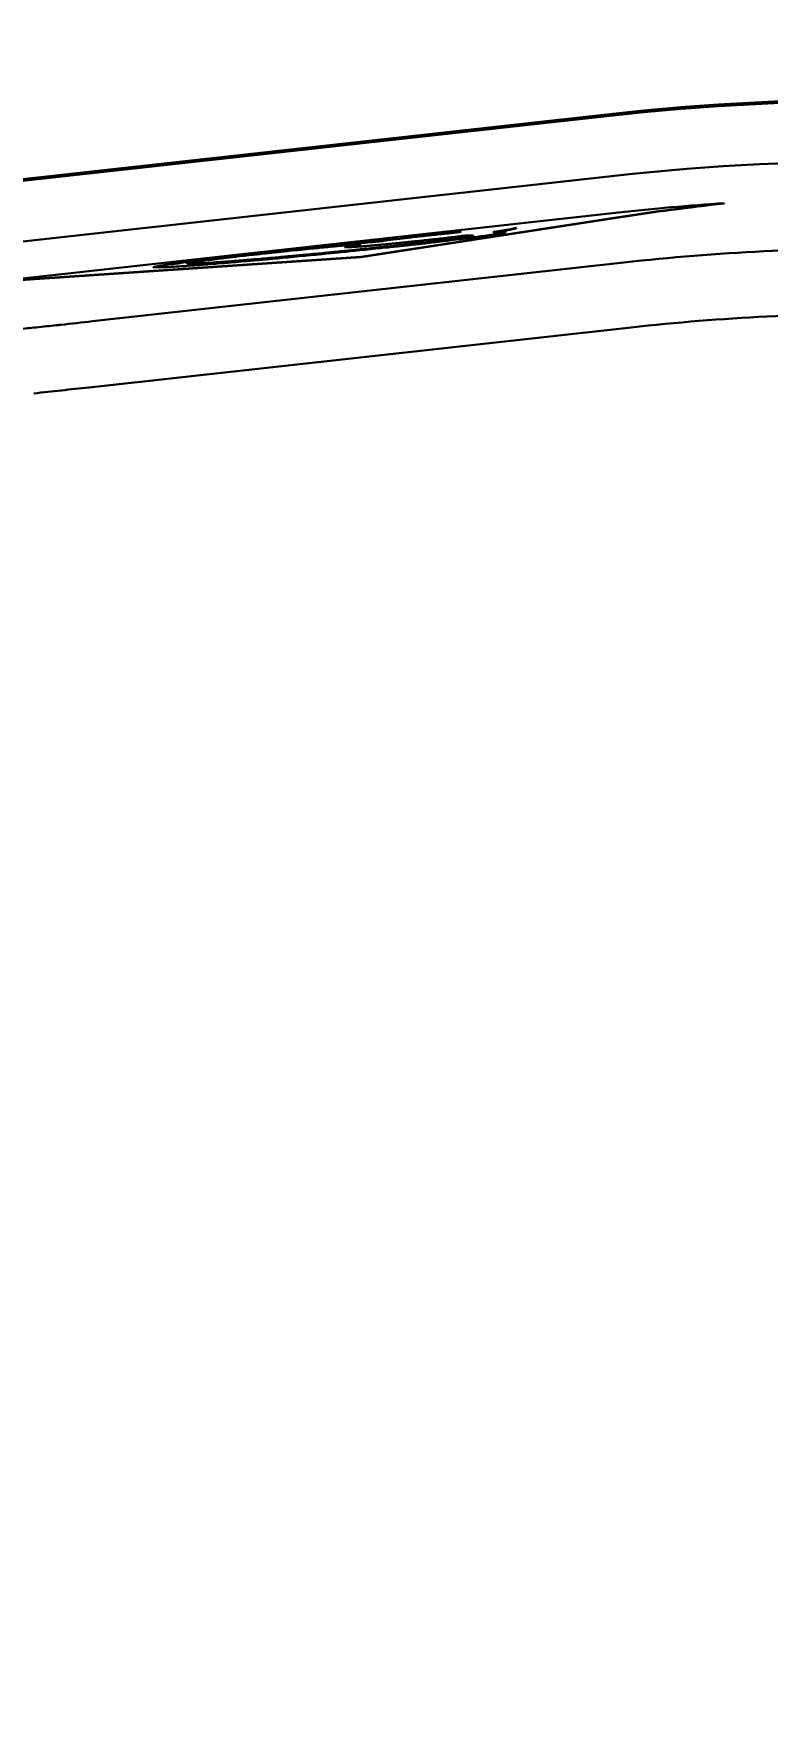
# Model space of a CAD drawing. Header units: millimetres. Extents: x 14 to 2348, y 26 to 1654.
# Drawn here: x 528.8 to 574.4, y 1367 to 1472.3 of the extents above; entities that cross this region are included whole.
import ezdxf

# ---------------------------------------------------------------- set-up
doc = ezdxf.new("R2010")
doc.units = ezdxf.units.MM
doc.header["$LTSCALE"] = 4
for name, color, linetype, lineweight in [('可見邊線(ISO)', 7, 'Continuous', 30), ('標註(ISO)', 7, 'Continuous', 9), ('符號(ISO)', 7, 'Continuous', 9)]:
    doc.layers.add(name, color=color, linetype=linetype, lineweight=lineweight)
doc.styles.add('temp', font='')
doc.styles.get('temp').set_extended_font_data('PMingLiU')
doc.dimstyles.new('工研院N500', dxfattribs={"dimscale": 4, "dimtxt": 3, "dimasz": 2.5, "dimexe": 1, "dimexo": 1, "dimgap": 0.762, "dimtad": 1, "dimdec": 3, "dimrnd": 1e-08, "dimdsep": 46, "dimtxsty": 'temp', "dimcen": 0.09, "dimdle": 10, "dimclrd": 1, "dimclre": 1, "dimclrt": 7, "dimazin": 2, "dimtfac": 0.666667, "dimtdec": 3, "dimtmove": 0, "dimatfit": 3, "dimfxl": 1, "dimtolj": 1, "dimlwd": 15, "dimlwe": 15, "dimarcsym": 0})
doc.dimstyles.new('工研院N500$7', dxfattribs={"dimscale": 4, "dimtxt": 3, "dimasz": 2.5, "dimexe": 1, "dimexo": 1, "dimgap": 0.762, "dimtad": 1, "dimdec": 3, "dimrnd": 1e-08, "dimdsep": 46, "dimtxsty": 'temp', "dimcen": 0.09, "dimdle": 10, "dimclrd": 7, "dimclre": 1, "dimclrt": 7, "dimazin": 2, "dimtfac": 0.666667, "dimtdec": 3, "dimtmove": 0, "dimatfit": 3, "dimfxl": 1, "dimtolj": 1, "dimlwd": 9, "dimlwe": 15, "dimarcsym": 0})

# ---------------------------------------------------------------- blocks, each defined once
blk = doc.blocks.new('*D36')
at = {"layer": 'Defpoints', "color": 0, "linetype": 'Continuous', "transparency": 16777216}
for p in [(1077.99, 1572.21), (404.79, 1405.82), (1077.99, 1382.01)]:
    blk.add_point(p, dxfattribs=at)
at = {"layer": '標註(ISO)', "color": 1, "linetype": 'Continuous', "lineweight": 15, "transparency": 16777216}
for p, q in [((404.79, 1409.82), (404.79, 1576.21)), ((1077.99, 1386.01), (1077.99, 1576.21)), ((414.79, 1572.21), (1067.99, 1572.21))]:
    blk.add_line(p, q, dxfattribs=at)
at = {"layer": '標註(ISO)', "color": 1, "linetype": 'Continuous', "transparency": 16777216}
for points in [[(414.79, 1573.87), (414.79, 1570.54), (404.79, 1572.21)], [(1067.99, 1573.87), (1067.99, 1570.54), (1077.99, 1572.21)]]:
    blk.add_solid(points, dxfattribs=at)
at = {"layer": '標註(ISO)', "color": 7, "linetype": 'Continuous', "lineweight": 18, "transparency": 16777216, "insert": (724, 1591.04), "char_height": 12, "attachment_point": 1, "style": 'temp'}
blk.add_mtext('\\A1;\\f新細明體|b0|i0;\\H12.0000;(680)', dxfattribs=at)

msp = doc.modelspace()

# ---------------------------------------------------------------- linework, layer by layer
at = {"layer": '可見邊線(ISO)'}
for p, q in [((564.44442, 1467.32905), (451.52076, 1454.82986)), ((451.52076, 1454.72448), (564.45594, 1467.22494)), ((456.87692, 1451.54768), (564.91988, 1463.50664)), ((571.75546, 1461.80452), (571.75546, 1461.78447)), ((526.28946, 1456.92072), (565.17248, 1461.22456)), ((565.20376, 1460.94196), (549.14946, 1458.46398)), ((565.20595, 1460.92217), (549.14946, 1458.44385)), ((555.37887, 1460.01436), (555.37887, 1459.99424)), ((556.13453, 1459.78907), (556.13453, 1459.76894)), ((557.40426, 1460.01664), (557.40426, 1459.99651)), ((549.14946, 1458.46398), (526.28946, 1456.92072)), ((549.14946, 1458.46398), (549.14946, 1458.44385)), ((549.15105, 1459.27685), (549.15105, 1459.25672)), ((549.14946, 1458.44385), (526.28946, 1456.90059)), ((565.51659, 1458.11572), (532.46483, 1454.45732)), ((538.35331, 1458.05358), (538.35331, 1458.03345)), ((565.96345, 1454.07851), (532.24865, 1450.34672)), ((528.83706, 1449.97525), (528.81687, 1449.97309))]:
    msp.add_line(p, q, dxfattribs=at)
for centre, radius, start, end in [((581.37529, 1314.36751), 153.8957, 82.4987546, 96.3161923), ((581.37529, 1314.36751), 153.79096, 82.4987546, 96.3161923), ((581.42764, 1314.36765), 150.0498, 82.4987385, 96.3161921), ((581.42767, 1314.36764), 147.75381, 93.7533614, 96.3162027)]:
    msp.add_arc(centre, radius, start, end, dxfattribs=at)
for centre, major_axis, ratio, start_param, end_param in [((587.87021, 1314.36764), (148.45315, 0.0161), 0.999057853, 1.679453427, 1.723971778), ((587.86931, 1314.36764), (-148.4331, -0.01612), 0.999057885, 4.821054562, 4.865564063)]:
    msp.add_ellipse(centre, major_axis=major_axis, ratio=ratio, start_param=start_param, end_param=end_param, dxfattribs=at)
for points, knots in [([(550.54646, 1459.47182), (550.54582, 1459.47175), (550.54518, 1459.47168), (550.52805, 1459.46987), (550.51028, 1459.46812), (550.37694, 1459.45561), (550.3184, 1459.45001), (550.04547, 1459.42336), (549.87454, 1459.40749), (549.60096, 1459.38152), (549.44193, 1459.36598), (548.31764, 1459.25732), (548.07029, 1459.23354), (547.54265, 1459.18177), (547.38111, 1459.16561), (546.38265, 1459.06537), (545.97472, 1459.02551), (544.91589, 1458.91537), (544.71828, 1458.89478), (544.15676, 1458.83655), (543.97061, 1458.81747), (543.26156, 1458.74158), (543.09731, 1458.72448), (542.68033, 1458.67806), (542.63524, 1458.67307), (542.51861, 1458.66018), (542.46583, 1458.65435), (542.36585, 1458.64329), (542.31568, 1458.63773), (542.01052, 1458.6038), (541.92517, 1458.59395), (541.42932, 1458.53736), (541.30534, 1458.52348), (541.01608, 1458.49129), (540.95579, 1458.48471), (540.20794, 1458.39443), (539.74503, 1458.33711), (539.15349, 1458.26552), (539.05136, 1458.25298), (538.87908, 1458.23231), (538.80547, 1458.22349), (538.63382, 1458.2019), (538.59739, 1458.19612), (538.47899, 1458.17906), (538.43206, 1458.17262), (538.22682, 1458.14501), (538.0966, 1458.12746), (537.89368, 1458.09925), (537.80892, 1458.0876), (537.60112, 1458.05966), (537.43611, 1458.03753), (537.14431, 1457.99501), (537.08019, 1457.98321), (536.86947, 1457.94221), (536.67243, 1457.90888), (536.37705, 1457.85802), (536.29902, 1457.84378), (536.20863, 1457.81831), (536.30157, 1457.8211), (536.68119, 1457.81808), (536.73617, 1457.81067), (537.43181, 1457.84776), (537.64249, 1457.85599), (538.0305, 1457.88013), (538.20537, 1457.89376), (538.75434, 1457.93458), (538.8685, 1457.94079), (539.39862, 1457.97822), (539.56284, 1457.99262), (540.07196, 1458.0355), (540.16977, 1458.04327), (541.10302, 1458.11958), (541.40438, 1458.14562), (542.29309, 1458.22356), (543.27422, 1458.30827), (544.46869, 1458.41821), (545.46977, 1458.51674), (547.50244, 1458.71539), (547.76044, 1458.73918), (548.84919, 1458.84871), (550.00124, 1458.97056), (550.85933, 1459.0602), (551.30476, 1459.10673), (551.58517, 1459.13629), (551.60544, 1459.13845), (551.67674, 1459.14597), (551.70303, 1459.14874), (551.81128, 1459.16011), (551.81408, 1459.16039), (551.86047, 1459.16558), (551.88377, 1459.16817), (551.95978, 1459.17659), (552.013, 1459.18243), (552.13085, 1459.1955), (552.19565, 1459.20266), (552.34582, 1459.21928), (552.46343, 1459.23228), (552.74021, 1459.26302), (552.77524, 1459.26717), (553.05077, 1459.29935), (553.2063, 1459.31744), (553.51007, 1459.35275), (553.69931, 1459.37471), (553.91694, 1459.40034), (553.97203, 1459.40718), (554.4034, 1459.45922), (554.46849, 1459.46705), (554.65146, 1459.48911), (554.6786, 1459.49239), (554.98462, 1459.52928), (555.226, 1459.55826), (555.41684, 1459.58143), (555.45153, 1459.58569), (555.58043, 1459.60111), (555.63939, 1459.60809), (555.76257, 1459.62277), (555.81589, 1459.62917), (555.90883, 1459.64078), (555.91855, 1459.64254), (555.99504, 1459.65345), (556.03457, 1459.65875), (556.12868, 1459.67182), (556.15495, 1459.67556), (556.24402, 1459.68803), (556.27943, 1459.69292), (556.38209, 1459.7072), (556.40635, 1459.71062), (556.55124, 1459.73082), (556.62352, 1459.74089), (556.75145, 1459.75874), (556.80788, 1459.76656), (556.88119, 1459.77682), (556.90135, 1459.77965), (557.03475, 1459.79835), (557.08827, 1459.80589), (557.26936, 1459.83088), (557.27519, 1459.83158), (557.37698, 1459.84961), (557.44209, 1459.86115), (557.55453, 1459.88095), (557.59901, 1459.88889), (557.67575, 1459.90238), (557.70634, 1459.90773), (557.79284, 1459.923), (557.80617, 1459.92555), (557.86087, 1459.93514), (557.88619, 1459.93938), (557.98249, 1459.95576), (558.02782, 1459.96369), (558.06496, 1459.9725), (558.0648, 1459.97394), (558.07759, 1459.97966), (558.08654, 1459.98228), (558.1041, 1459.98734), (558.11213, 1459.98965), (558.12628, 1459.99446), (558.13221, 1459.99665), (558.1552, 1460.004), (558.16458, 1460.00565), (558.17169, 1460.01115), (558.16984, 1460.01395), (558.16572, 1460.01826), (558.16449, 1460.01911), (558.16396, 1460.02278), (558.16766, 1460.02483), (558.17397, 1460.0329), (558.15693, 1460.03113), (558.12224, 1460.03254), (558.1143, 1460.03316), (558.06645, 1460.03609), (558.02705, 1460.03782), (557.97582, 1460.03999), (557.96303, 1460.04007), (557.93521, 1460.04133), (557.93139, 1460.04232), (557.91032, 1460.04384), (557.8921, 1460.04153), (557.64922, 1460.02762), (557.56188, 1460.02225), (557.50313, 1460.01972), (557.46624, 1460.01871), (557.45036, 1460.01811), (557.44395, 1460.01827), (557.42367, 1460.01738), (557.415, 1460.01682), (557.40694, 1460.01649), (557.40507, 1460.01645), (557.40401, 1460.01663), (557.40426, 1460.01678), (557.40693, 1460.01733), (557.40943, 1460.01774), (557.42098, 1460.01942), (557.4336, 1460.02106), (557.49113, 1460.02845), (557.5122, 1460.03096), (557.5875, 1460.04178), (557.60602, 1460.04456), (557.69106, 1460.05621), (557.73995, 1460.06259), (557.86306, 1460.07987), (557.87117, 1460.08288), (557.97747, 1460.10246), (558.08033, 1460.1182), (558.18504, 1460.13607), (558.19773, 1460.1382), (558.30857, 1460.15668), (558.41811, 1460.17498), (558.57083, 1460.20088), (558.57106, 1460.20305), (558.61732, 1460.21761), (558.62403, 1460.2193), (558.65108, 1460.22741), (558.65755, 1460.23081), (558.71083, 1460.24213), (558.74821, 1460.24784), (558.82703, 1460.26249), (558.80685, 1460.26278), (558.79271, 1460.26835), (558.79973, 1460.27073), (558.80733, 1460.27486), (558.8088, 1460.27582), (558.80881, 1460.2766)], [-7.225246283, -7.225246283, -7.225246283, -7.225246283, -7.225091494, -7.225091494, -7.221157933, -7.221157933, -7.201758278, -7.201758278, -7.17779254, -7.17779254, -7.15186237, -7.15186237, -7.130662354, -7.130662354, -7.113686795, -7.113686795, -7.036133203, -7.036133203, -7.020609475, -7.020609475, -6.991514655, -6.991514655, -6.967487371, -6.967487371, -6.961609983, -6.961609983, -6.959036003, -6.959036003, -6.956432495, -6.956432495, -6.943479044, -6.943479044, -6.924984243, -6.924984243, -6.905853573, -6.905853573, -6.872783566, -6.872783566, -6.865833371, -6.865833371, -6.861672118, -6.861672118, -6.854951278, -6.854951278, -6.850002759, -6.850002759, -6.84177357, -6.84177357, -6.836324624, -6.836324624, -6.829354597, -6.829354597, -6.821589414, -6.821589414, -6.805984355, -6.805984355, -6.797511672, -6.797511672, -6.782846905, -6.782846905, -6.764566455, -6.764566455, -6.752557379, -6.752557379, -6.742201023, -6.742201023, -6.72365425, -6.72365425, -6.701606389, -6.701606389, -6.6819925, -6.6819925, -6.63242636, -6.63242636, -6.597526849, -6.597526849, -6.531169999, -6.531169999, -6.444626123, -6.444626123, -6.333633654, -6.333633654, -6.300245936, -6.300245936, -6.291686276, -6.291686276, -6.287267261, -6.287267261, -6.271911206, -6.271911206, -6.256991007, -6.256991007, -6.224067297, -6.224067297, -6.185363842, -6.185363842, -6.135937, -6.135937, -6.040869956, -6.040869956, -5.960950327, -5.960950327, -5.710965283, -5.710965283, -5.452967365, -5.452967365, -5.369347688, -5.369347688, -5.351997334, -5.351997334, -5.222905824, -5.222905824, -5.175018716, -5.175018716, -5.138994156, -5.138994156, -5.097735527, -5.097735527, -5.039709159, -5.039709159, -4.986820605, -4.986820605, -4.949979288, -4.949979288, -4.915818097, -4.915818097, -4.875859527, -4.875859527, -4.837600508, -4.837600508, -4.809124036, -4.809124036, -4.800360698, -4.800360698, -4.73636534, -4.73636534, -4.692770183, -4.692770183, -4.618848776, -4.618848776, -4.569276264, -4.569276264, -4.537734529, -4.537734529, -4.478524864, -4.478524864, -4.419222306, -4.419222306, -4.315302568, -4.315302568, -4.240895478, -4.240895478, -4.172670641, -4.172670641, -4.133187321, -4.133187321, -4.102502375, -4.102502375, -4.039975517, -4.039975517, -3.986465632, -3.986465632, -3.947626777, -3.947626777, -3.887922278, -3.887922278, -3.728920164, -3.728920164, -3.676035315, -3.676035315, -3.533345907, -3.533345907, -3.495481731, -3.495481731, -3.449002881, -3.449002881, -3.342005195, -3.342005195, -3.318677356, -3.318677356, -3.30276531, -3.30276531, -3.264279385, -3.264279385, -3.240455346, -3.240455346, -3.229891854, -3.229891854, -3.222039637, -3.222039637, -3.213596431, -3.213596431, -3.19598258, -3.19598258, -3.147366656, -3.147366656, -3.124822394, -3.124822394, -3.100107273, -3.100107273, -3.052946086, -3.052946086, -2.981910893, -2.981910893, -2.958584014, -2.958584014, -2.89935848, -2.89935848, -2.781314607, -2.781314607, -2.733260954, -2.733260954, -2.623596883, -2.623596883, -2.511488683, -2.511488683, -2.314726906, -2.314726906, -2.162215827, -2.162215827, -2.110669215, -2.110669215, -2.110669215, -2.110669215]), ([(555.75346, 1459.80057), (555.75378, 1459.80059), (555.75429, 1459.80055), (555.75529, 1459.8005), (555.75682, 1459.80056), (555.76003, 1459.80061), (555.76236, 1459.80056), (555.7718, 1459.80021), (555.77881, 1459.79972), (555.78503, 1459.79952), (555.78801, 1459.79957), (555.79221, 1459.7995), (555.79444, 1459.79943), (555.8008, 1459.79921), (555.80596, 1459.79897), (555.81134, 1459.79877), (555.81284, 1459.79866), (555.81859, 1459.79888), (555.8215, 1459.79896), (555.84759, 1459.79853), (555.87673, 1459.79759), (555.9381, 1459.79555), (555.99029, 1459.79349), (556.02816, 1459.79214), (556.05083, 1459.79191), (556.08637, 1459.79024), (556.09114, 1459.78995), (556.12371, 1459.78988), (556.13168, 1459.78994), (556.13676, 1459.78876), (556.12964, 1459.78725), (556.07853, 1459.776), (556.06261, 1459.76984), (556.02636, 1459.75995), (556.01846, 1459.75801), (555.98802, 1459.74988), (555.9678, 1459.74443), (555.91761, 1459.7318), (555.92103, 1459.73132), (555.88915, 1459.72077), (555.70481, 1459.69337), (555.51987, 1459.66386), (555.52168, 1459.66402), (555.41797, 1459.64827), (555.37518, 1459.641), (555.30942, 1459.63007), (555.29048, 1459.62704), (555.2521, 1459.62151), (555.23781, 1459.61972), (555.21921, 1459.61738), (555.21691, 1459.61709), (555.14339, 1459.60774), (555.0751, 1459.59911), (554.94796, 1459.58301), (554.92339, 1459.57989), (554.76004, 1459.55917), (554.69769, 1459.55127), (554.5792, 1459.53625), (554.5767, 1459.53593), (554.46067, 1459.52123), (554.37713, 1459.51064), (554.07045, 1459.47174), (554.07153, 1459.47091), (553.92202, 1459.45376), (553.91747, 1459.45324), (553.88054, 1459.449), (553.84962, 1459.44545), (553.7908, 1459.4387), (553.76291, 1459.4355), (553.71805, 1459.43035), (553.70164, 1459.42847), (553.66069, 1459.42377), (553.64946, 1459.42248), (553.61793, 1459.41887), (553.60516, 1459.4174), (553.32042, 1459.38473), (553.05257, 1459.35403), (552.75427, 1459.31971), (552.72332, 1459.31616), (552.60162, 1459.30222), (552.5606, 1459.29761), (552.49503, 1459.29007), (552.47804, 1459.28807), (552.40825, 1459.27997), (552.3849, 1459.27742), (552.34686, 1459.27306), (552.34206, 1459.27247), (552.32081, 1459.26999), (552.30991, 1459.2689), (552.28481, 1459.26623), (552.28142, 1459.26587), (552.23698, 1459.26111), (552.06601, 1459.2429), (551.95843, 1459.23146), (551.93453, 1459.22892), (551.87169, 1459.22222), (551.8328, 1459.21808), (551.41229, 1459.17332), (551.23509, 1459.15441), (551.08211, 1459.13811), (551.05545, 1459.13526), (550.93733, 1459.12268), (550.89224, 1459.11788), (550.79331, 1459.10735), (550.74913, 1459.10265), (550.61181, 1459.08801), (550.5813, 1459.08474), (550.46508, 1459.07238), (550.41903, 1459.0675), (550.20967, 1459.04524), (550.10279, 1459.03376), (549.85303, 1459.00703), (549.6935, 1458.9914), (549.47975, 1458.96982), (549.42504, 1458.96428), (549.30032, 1458.95168), (549.25249, 1458.94686), (549.14772, 1458.93628), (549.131, 1458.93459), (548.75266, 1458.89638), (548.45133, 1458.86596), (548.00137, 1458.82051), (547.99464, 1458.81985), (547.87328, 1458.80759), (547.83167, 1458.80338), (547.74665, 1458.79478), (547.72918, 1458.79301), (547.62664, 1458.78269), (547.59835, 1458.77985), (547.52898, 1458.77281), (547.51198, 1458.77108), (547.48884, 1458.76878), (547.48634, 1458.76859), (547.41714, 1458.76199), (547.38919, 1458.75931), (547.35382, 1458.75593), (547.35061, 1458.75563), (547.34013, 1458.75463), (547.33599, 1458.75423), (547.27522, 1458.74843), (547.22612, 1458.74375), (547.16846, 1458.73824), (547.1632, 1458.73774), (547.14276, 1458.73579), (547.13954, 1458.73548), (547.1136, 1458.73301), (547.10361, 1458.73205), (547.06231, 1458.72811), (547.031, 1458.72513), (546.98695, 1458.72092), (546.96783, 1458.7191), (546.92684, 1458.71518), (546.90333, 1458.71294), (546.5169, 1458.67605), (546.15497, 1458.64157), (545.65003, 1458.59335), (545.62304, 1458.59074), (545.44767, 1458.57401), (545.36752, 1458.56639), (545.25536, 1458.55568), (545.24259, 1458.55444), (545.18868, 1458.5493), (545.165, 1458.54706), (545.11295, 1458.54207), (545.10131, 1458.54093), (545.02978, 1458.53426), (544.93305, 1458.5259), (544.73977, 1458.50877), (544.71077, 1458.50609), (544.58924, 1458.49522), (544.53305, 1458.49023), (544.36787, 1458.47559), (544.21183, 1458.46182), (543.43297, 1458.39259), (543.19443, 1458.37001), (542.59531, 1458.31987), (542.4731, 1458.30988), (541.98913, 1458.27017), (541.64085, 1458.24053), (540.99525, 1458.18776), (540.81828, 1458.175), (540.27328, 1458.13594), (540.03681, 1458.11873), (539.56611, 1458.0846), (539.49522, 1458.08206), (539.12768, 1458.06292), (538.99267, 1458.05438), (538.49244, 1458.02314), (538.58798, 1458.03699), (538.4359, 1458.0453), (538.40598, 1458.04605), (538.30492, 1458.05294), (538.38221, 1458.06425), (538.49388, 1458.0888), (538.50682, 1458.09254), (538.60938, 1458.11466), (538.80564, 1458.14334), (539.04668, 1458.18192), (539.12301, 1458.19399), (539.38283, 1458.22949), (539.51072, 1458.246), (539.79739, 1458.28325), (539.83227, 1458.28788), (539.94526, 1458.30275), (539.96567, 1458.30543), (540.05077, 1458.31657), (540.10564, 1458.3238), (540.22288, 1458.33921), (540.28867, 1458.34766), (540.36109, 1458.35735), (540.3706, 1458.35862), (540.39471, 1458.36169), (540.4045, 1458.36273), (540.47114, 1458.37044), (540.49676, 1458.37345), (540.52711, 1458.37699), (540.53158, 1458.3775), (540.56052, 1458.38087), (540.57399, 1458.38244), (540.60286, 1458.3858), (540.61037, 1458.38667), (540.67284, 1458.39393), (540.71309, 1458.39862), (540.82252, 1458.41135), (540.85389, 1458.415), (541.04886, 1458.43768), (541.12083, 1458.44606), (541.5253, 1458.49309), (542.01471, 1458.55077), (542.33127, 1458.58593), (542.36127, 1458.58924), (542.43139, 1458.597), (542.46945, 1458.60123), (542.53198, 1458.60815), (542.54616, 1458.60969), (542.72328, 1458.62893), (542.78535, 1458.63566), (542.88262, 1458.64621), (542.90395, 1458.64853), (543.10288, 1458.67011), (543.24602, 1458.68562), (543.48503, 1458.7116), (543.58064, 1458.72195), (543.78447, 1458.74395), (543.89383, 1458.7561), (544.08907, 1458.77719), (544.11616, 1458.77972), (544.27658, 1458.79621), (544.29552, 1458.79818), (544.41364, 1458.81028), (544.45608, 1458.81463), (544.55282, 1458.82456), (544.60703, 1458.83012), (545.14081, 1458.88485), (545.62803, 1458.93523), (546.18547, 1458.99016), (546.26961, 1458.99844), (546.39468, 1459.01076), (546.43678, 1459.01491), (546.78257, 1459.04898), (546.98184, 1459.06861), (547.12557, 1459.08277), (547.17713, 1459.08785), (547.30247, 1459.10019), (547.33572, 1459.10355), (547.4084, 1459.11058), (547.43208, 1459.11281), (547.53835, 1459.12292), (547.61436, 1459.13024), (547.80983, 1459.1489), (547.86552, 1459.15426), (548.00639, 1459.16772), (548.04072, 1459.17096), (548.27003, 1459.19303), (548.41299, 1459.2068), (548.61237, 1459.22549), (548.65996, 1459.22993), (548.77321, 1459.24096), (548.81585, 1459.24535), (548.90342, 1459.25374), (548.92938, 1459.25595), (549.00071, 1459.26237), (549.05046, 1459.26738), (549.11001, 1459.27354), (549.11961, 1459.27453), (549.1322, 1459.27575), (549.13653, 1459.27615), (549.14352, 1459.27673), (549.14606, 1459.27691), (549.14991, 1459.27708), (549.15103, 1459.27704), (549.15107, 1459.27658), (549.14888, 1459.27601), (549.13586, 1459.27346), (549.12124, 1459.27101), (549.01355, 1459.25362), (548.86606, 1459.23258), (548.62965, 1459.19427), (548.62819, 1459.19387), (548.53229, 1459.1794), (548.49279, 1459.17349), (548.36729, 1459.15336), (548.33831, 1459.14632), (548.3082, 1459.13414), (548.28812, 1459.12744), (548.23731, 1459.11393), (548.21924, 1459.10854), (548.19533, 1459.10164), (548.19144, 1459.10065), (548.17877, 1459.09708), (548.17409, 1459.09568), (548.16371, 1459.09276), (548.15741, 1459.09116), (548.14805, 1459.08824), (548.14608, 1459.08748), (548.13566, 1459.08506), (548.13338, 1459.08459), (548.13346, 1459.08428)], [-7.083477064, -7.083477064, -7.083477064, -7.083477064, -7.083464757, -7.083464757, -7.083430437, -7.083430437, -7.083370574, -7.083370574, -7.083237531, -7.083237531, -7.083174602, -7.083174602, -7.083118119, -7.083118119, -7.082958613, -7.082958613, -7.08287311, -7.08287311, -7.082823826, -7.082823826, -7.082737406, -7.082737406, -7.082411561, -7.082411561, -7.082090707, -7.082090707, -7.081758216, -7.081758216, -7.081598049, -7.081598049, -7.08139195, -7.08139195, -7.080732012, -7.080732012, -7.080496871, -7.080496871, -7.080011619, -7.080011619, -7.079421099, -7.079421099, -7.078088827, -7.078088827, -7.077689065, -7.077689065, -7.077212995, -7.077212995, -7.076992204, -7.076992204, -7.076783416, -7.076783416, -7.076686154, -7.076686154, -7.07559825, -7.07559825, -7.074657507, -7.074657507, -7.074077925, -7.074077925, -7.073557069, -7.073557069, -7.072222195, -7.072222195, -7.068645207, -7.068645207, -7.068521737, -7.068521737, -7.067885022, -7.067885022, -7.067310909, -7.067310909, -7.066961552, -7.066961552, -7.066795391, -7.066795391, -7.066613787, -7.066613787, -7.063765938, -7.063765938, -7.063434649, -7.063434649, -7.062470784, -7.062470784, -7.061900016, -7.061900016, -7.0605009, -7.0605009, -7.059691528, -7.059691528, -7.057777293, -7.057777293, -7.057273852, -7.057273852, -7.052144663, -7.052144663, -7.050681599, -7.050681599, -7.048299903, -7.048299903, -7.024928098, -7.024928098, -6.958759975, -6.958759975, -6.906447217, -6.906447217, -6.845759316, -6.845759316, -6.740317549, -6.740317549, -6.663599872, -6.663599872, -6.446747034, -6.446747034, -5.977520995, -5.977520995, -5.827675368, -5.827675368, -5.693393052, -5.693393052, -5.503669644, -5.503669644, -4.759446787, -4.759446787, -4.392939137, -4.392939137, -4.189636036, -4.189636036, -3.997432857, -3.997432857, -3.898974993, -3.898974993, -3.827931572, -3.827931572, -3.749268204, -3.749268204, -3.698477547, -3.698477547, -3.688743692, -3.688743692, -3.683240978, -3.683240978, -3.660112931, -3.660112931, -3.656080224, -3.656080224, -3.65212008, -3.65212008, -3.649637382, -3.649637382, -3.641860401, -3.641860401, -3.638693522, -3.638693522, -3.634435455, -3.634435455, -3.568708555, -3.568708555, -3.543035915, -3.543035915, -3.523010044, -3.523010044, -3.509473622, -3.509473622, -3.496140522, -3.496140522, -3.48529784, -3.48529784, -3.445315522, -3.445315522, -3.418862885, -3.418862885, -3.40064851, -3.40064851, -3.350334262, -3.350334262, -3.164233732, -3.164233732, -3.105412595, -3.105412595, -2.981205171, -2.981205171, -2.859889734, -2.859889734, -2.770060176, -2.770060176, -2.680185284, -2.680185284, -2.575765094, -2.575765094, -2.255350957, -2.255350957, -2.180866761, -2.180866761, -1.917512048, -1.917512048, -1.81303128, -1.81303128, -1.494301858, -1.494301858, -1.298115268, -1.298115268, -1.147571873, -1.147571873, -0.998530171, -0.998530171, -0.951849107, -0.951849107, -0.863475621, -0.863475621, -0.764025844, -0.764025844, -0.742121928, -0.742121928, -0.702340389, -0.702340389, -0.672458127, -0.672458127, -0.658277466, -0.658277466, -0.646020578, -0.646020578, -0.632168346, -0.632168346, -0.59218099, -0.59218099, -0.555584361, -0.555584361, -0.50490094, -0.50490094, -0.390551689, -0.390551689, -0.378580909, -0.378580909, -0.362576039, -0.362576039, -0.348421145, -0.348421145, -0.340771493, -0.340771493, -0.336439809, -0.336439809, -0.325311954, -0.325311954, -0.317875873, -0.317875873, -0.30944152, -0.30944152, -0.302678119, -0.302678119, -0.301476286, -0.301476286, -0.300803852, -0.300803852, -0.299944572, -0.299944572, -0.292342737, -0.292342737, -0.290656647, -0.290656647, -0.289845902, -0.289845902, -0.280376905, -0.280376905, -0.275061596, -0.275061596, -0.26747028, -0.26747028, -0.262428209, -0.262428209, -0.250528874, -0.250528874, -0.231438125, -0.231438125, -0.213917923, -0.213917923, -0.185126021, -0.185126021, -0.171948435, -0.171948435, -0.156939826, -0.156939826, -0.143066607, -0.143066607, -0.125142199, -0.125142199, -0.121368381, -0.121368381, -0.119204565, -0.119204565, -0.117200233, -0.117200233, -0.114883756, -0.114883756, -0.111613853, -0.111613853, -0.106039285, -0.106039285, -0.07446093, -0.07446093, -0.066734024, -0.066734024, -0.06251511, -0.06251511, -0.052525413, -0.052525413, -0.042243167, -0.042243167, -0.034276603, -0.034276603, -0.027365144, -0.027365144, -0.019866756, -0.019866756, -0.012089293, -0.012089293, -0.003702132, -0.003702132, 0, 0, 0, 0]), ([(556.13453, 1459.76894), (556.13453, 1459.76841), (556.13149, 1459.76759), (556.12101, 1459.76519), (556.11154, 1459.76321), (556.071, 1459.75353), (556.06399, 1459.74979), (555.99927, 1459.73275), (555.94449, 1459.71964), (555.91525, 1459.7096), (555.91202, 1459.70746), (555.8816, 1459.70072), (555.86067, 1459.69723), (555.74294, 1459.67914), (555.66655, 1459.667), (555.54835, 1459.64832), (555.50966, 1459.64207), (555.41812, 1459.62815), (555.40744, 1459.62632), (555.34605, 1459.6161), (555.31343, 1459.61038), (555.26111, 1459.60262), (555.24733, 1459.60081), (555.22848, 1459.59841), (555.20542, 1459.5955), (555.18351, 1459.59271), (555.18003, 1459.59228), (555.1122, 1459.5837), (555.02413, 1459.57253), (554.98058, 1459.56701), (554.94257, 1459.5622), (554.82676, 1459.54751), (554.73637, 1459.53604), (554.63573, 1459.52329), (554.59104, 1459.51762), (554.47861, 1459.50337), (554.28062, 1459.47827), (554.2122, 1459.4696), (554.18624, 1459.46631), (554.15053, 1459.46178), (554.0266, 1459.44604), (553.99357, 1459.44186), (553.98789, 1459.44119), (553.96469, 1459.43852), (553.92822, 1459.43434), (553.89091, 1459.43006), (553.85654, 1459.42611), (553.72845, 1459.41142), (553.55917, 1459.392), (553.53342, 1459.38904), (553.46756, 1459.38148), (553.41848, 1459.37585), (553.23023, 1459.35425), (553.10729, 1459.34015), (553.04117, 1459.33255), (552.84724, 1459.31033), (552.72036, 1459.29564), (552.58443, 1459.28017), (552.51237, 1459.27194), (552.30286, 1459.24753), (552.26419, 1459.24387), (551.78307, 1459.19266), (551.71344, 1459.18525), (551.44749, 1459.15692), (551.19455, 1459.12996), (550.93523, 1459.10232), (550.77098, 1459.08485), (550.51132, 1459.05716), (550.41653, 1459.04711), (550.21736, 1459.02591), (550.09781, 1459.0131), (549.8814, 1458.98992), (549.71468, 1458.9734), (549.48977, 1458.9507), (549.43037, 1458.94469), (549.28496, 1458.93), (549.24015, 1458.92549), (549.1111, 1458.91246), (549.06553, 1458.90785), (548.78897, 1458.87992), (548.62995, 1458.86388), (548.27535, 1458.82806), (548.13221, 1458.81359), (547.88006, 1458.78816), (547.76965, 1458.77695), (547.65053, 1458.76497), (547.52801, 1458.75258), (547.49889, 1458.74964), (547.49542, 1458.7493), (547.4711, 1458.747), (547.45777, 1458.74574), (547.41716, 1458.74187), (547.38916, 1458.73918), (547.35386, 1458.73581), (547.35067, 1458.7355), (547.32509, 1458.73306), (547.30633, 1458.73127), (547.24813, 1458.72572), (547.20868, 1458.72195), (547.15263, 1458.7166), (546.96755, 1458.69894), (546.89276, 1458.6918), (546.80754, 1458.68367), (546.3349, 1458.63856), (546.05474, 1458.61185), (545.61123, 1458.56954), (545.35678, 1458.54523), (545.26143, 1458.53613), (545.222, 1458.53235), (545.14636, 1458.52515), (545.10758, 1458.52134), (545.03795, 1458.51496), (544.99037, 1458.51078), (544.79769, 1458.4938), (544.68323, 1458.48346), (544.46435, 1458.46399), (544.34696, 1458.45363), (543.55667, 1458.38362), (543.47405, 1458.37545), (542.73945, 1458.31089), (542.5113, 1458.29309), (541.78905, 1458.23338), (541.59348, 1458.21671), (540.92532, 1458.1616), (540.77365, 1458.15187), (539.89875, 1458.08877), (539.75509, 1458.07791), (539.57729, 1458.06593), (539.52485, 1458.06321), (539.41576, 1458.0577), (539.33253, 1458.05352), (539.04531, 1458.03809), (538.89424, 1458.02795), (538.74039, 1458.01865), (538.69339, 1458.01598), (538.63749, 1458.01376), (538.62171, 1458.01333), (538.59325, 1458.01304), (538.58161, 1458.01325), (538.55971, 1458.01421), (538.55027, 1458.01511), (538.51111, 1458.01964), (538.47935, 1458.02314), (538.39583, 1458.02663), (538.3612, 1458.0278), (538.35369, 1458.0324), (538.35331, 1458.03291), (538.3533, 1458.03345)], [0.186724243, 0.186724243, 0.186724243, 0.186724243, 0.192646792, 0.192646792, 0.198808793, 0.198808793, 0.216521039, 0.216521039, 0.231272051, 0.231272051, 0.237621201, 0.237621201, 0.243516924, 0.243516924, 0.257725075, 0.257725075, 0.265200045, 0.265200045, 0.272951597, 0.272951597, 0.285074992, 0.285074992, 0.291235056, 0.291235056, 0.295075378, 0.295075378, 0.330776558, 0.330776558, 0.394125101, 0.394125101, 0.623447492, 0.623447492, 1.443447889, 1.443447889, 1.533903565, 1.533903565, 1.550240026, 1.550240026, 1.560165358, 1.560165358, 1.564006955, 1.564006955, 1.568245841, 1.568245841, 1.569238024, 1.569238024, 1.58092421, 1.58092421, 1.612773275, 1.612773275, 1.624574451, 1.624574451, 1.63111341, 1.63111341, 1.638733926, 1.638733926, 1.653426779, 1.653426779, 1.65431427, 1.65431427, 1.658634461, 1.658634461, 1.659020757, 1.659020757, 1.65992666, 1.65992666, 1.66149715, 1.66149715, 1.662405409, 1.662405409, 1.663400639, 1.663400639, 1.667797318, 1.667797318, 1.669315348, 1.669315348, 1.670722372, 1.670722372, 1.672369017, 1.672369017, 1.675322201, 1.675322201, 1.677317356, 1.677317356, 1.6788487, 1.6788487, 1.678987514, 1.678987514, 1.679088073, 1.679088073, 1.67920938, 1.67920938, 1.679453193, 1.679453193, 1.679500799, 1.679500799, 1.6796317, 1.6796317, 1.679906975, 1.679906975, 1.680022877, 1.680022877, 1.680089678, 1.680089678, 1.680342467, 1.680342467, 1.681730374, 1.681730374, 1.682699887, 1.682699887, 1.683611848, 1.683611848, 1.684537491, 1.684537491, 1.685764293, 1.685764293, 1.686944933, 1.686944933, 1.692320778, 1.692320778, 1.700109546, 1.700109546, 1.705421104, 1.705421104, 1.717425004, 1.717425004, 1.72509416, 1.72509416, 1.731051656, 1.731051656, 1.733970675, 1.733970675, 1.743237571, 1.743237571, 1.74746052, 1.74746052, 1.749582295, 1.749582295, 1.75188911, 1.75188911, 1.754739302, 1.754739302, 1.765570695, 1.765570695, 1.774561443, 1.774561443, 1.775621813, 1.775621813, 1.775621813, 1.775621813]), ([(548.13346, 1459.08428), (548.13369, 1459.08338), (548.15299, 1459.08378), (548.17909, 1459.08313), (548.17729, 1459.08275), (548.20925, 1459.08194), (548.21956, 1459.08176), (548.25556, 1459.08075), (548.30773, 1459.07885), (548.36065, 1459.07757), (548.37293, 1459.07733), (548.40204, 1459.07628), (548.40911, 1459.07562), (548.43939, 1459.07484), (548.45585, 1459.07503), (548.48476, 1459.07475), (548.48831, 1459.07422), (548.49361, 1459.07288), (548.49482, 1459.07232), (548.52488, 1459.07295), (548.58167, 1459.07737), (548.68626, 1459.08509), (548.68763, 1459.08499), (548.76251, 1459.09008), (548.80214, 1459.09287), (548.8722, 1459.09782), (548.91894, 1459.10115), (549.01448, 1459.10779), (549.04222, 1459.10969), (549.09836, 1459.11361), (549.30346, 1459.12767), (549.45175, 1459.13812), (549.54124, 1459.14522), (549.61445, 1459.14937), (549.62458, 1459.14993), (549.71091, 1459.15683), (549.86104, 1459.17138), (550.02203, 1459.18638), (550.04451, 1459.18844), (550.21036, 1459.20357), (550.34851, 1459.21643), (550.59337, 1459.23918), (550.69661, 1459.24854), (550.92193, 1459.26952), (551.04343, 1459.28102), (551.19174, 1459.29414), (551.22587, 1459.29715), (551.38356, 1459.31241), (551.5146, 1459.32707), (551.72633, 1459.34962), (551.76359, 1459.35354), (551.91392, 1459.36936), (552.01851, 1459.38046), (552.2566, 1459.40579), (552.38949, 1459.41983), (552.68368, 1459.45102), (552.8758, 1459.47144), (553.02815, 1459.48757), (553.04398, 1459.48924), (553.1306, 1459.49841), (553.18378, 1459.50407), (553.32703, 1459.51926), (553.38131, 1459.52501), (553.46564, 1459.53392), (553.47656, 1459.53518), (553.5319, 1459.54145), (553.53967, 1459.54234), (553.56982, 1459.54575), (553.58839, 1459.54786), (553.61274, 1459.55061), (553.65162, 1459.55502), (553.85507, 1459.57805), (554.01652, 1459.59636), (554.31977, 1459.63093), (554.46308, 1459.64703), (554.75365, 1459.67959), (554.89038, 1459.69663), (555.12697, 1459.7249), (555.21948, 1459.7363), (555.35366, 1459.75282), (555.39119, 1459.7574), (555.44915, 1459.76417), (555.46556, 1459.76597), (555.49175, 1459.76883), (555.50169, 1459.76991), (555.52784, 1459.77292), (555.54287, 1459.77475), (555.5907, 1459.78081), (555.6219, 1459.78491), (555.65969, 1459.78965), (555.66889, 1459.79078), (555.68438, 1459.79259), (555.69002, 1459.79322), (555.70043, 1459.79432), (555.7048, 1459.79476), (555.71167, 1459.79549), (555.71413, 1459.79576), (555.72001, 1459.79643), (555.72307, 1459.7968), (555.73107, 1459.79781), (555.73555, 1459.7984), (555.74026, 1459.799), (555.74127, 1459.79912), (555.74347, 1459.79938), (555.74428, 1459.79947), (555.7457, 1459.79962), (555.74625, 1459.79968), (555.74876, 1459.79997), (555.75057, 1459.80021), (555.7523, 1459.80043), (555.75259, 1459.80047), (555.75293, 1459.80051), (555.75303, 1459.80052), (555.75316, 1459.80054), (555.75321, 1459.80054), (555.7533, 1459.80055), (555.75334, 1459.80056), (555.75341, 1459.80056), (555.75344, 1459.80056), (555.75346, 1459.80057)], [-1.313576491, -1.313576491, -1.313576491, -1.313576491, -1.163183057, -1.163183057, -1.058415271, -1.058415271, -1.016547238, -1.016547238, -0.93225437, -0.93225437, -0.908378328, -0.908378328, -0.873261682, -0.873261682, -0.834155647, -0.834155647, -0.785558583, -0.785558583, -0.746722651, -0.746722651, -0.655246573, -0.655246573, -0.568984299, -0.568984299, -0.512364677, -0.512364677, -0.403366924, -0.403366924, -0.338503054, -0.338503054, -0.302209899, -0.302209899, -0.264997292, -0.264997292, -0.256895634, -0.256895634, -0.231023627, -0.231023627, -0.224043096, -0.224043096, -0.195270528, -0.195270528, -0.172791895, -0.172791895, -0.14829029, -0.14829029, -0.139130745, -0.139130745, -0.115245971, -0.115245971, -0.108718098, -0.108718098, -0.09412364, -0.09412364, -0.075515404, -0.075515404, -0.053010723, -0.053010723, -0.048701491, -0.048701491, -0.032095327, -0.032095327, -0.021956784, -0.021956784, -0.016306695, -0.016306695, -0.015117804, -0.015117804, -0.013207832, -0.013207832, -0.012614779, -0.012614779, -0.01032723, -0.01032723, -0.00830658, -0.00830658, -0.006226456, -0.006226456, -0.004790235, -0.004790235, -0.004134952, -0.004134952, -0.003622779, -0.003622779, -0.003247103, -0.003247103, -0.002757507, -0.002757507, -0.00207102, -0.00207102, -0.001799101, -0.001799101, -0.001553334, -0.001553334, -0.001279872, -0.001279872, -0.001126672, -0.001126672, -0.000942725, -0.000942725, -0.000669371, -0.000669371, -0.000572278, -0.000572278, -0.000433549, -0.000433549, -0.000350626, -0.000350626, -0.000121388, -0.000121388, -0.000067195, -0.000067195, -0.000041798, -0.000041798, -0.000026553, -0.000026553, -0.00001397, -0.00001397, 0, 0, 0, 0]), ([(555.37982, 1460.01561), (555.37983, 1460.0159), (555.37932, 1460.01613), (555.37618, 1460.01619), (555.37433, 1460.01615), (555.36897, 1460.01582), (555.36605, 1460.01559), (555.3582, 1460.0149), (555.35348, 1460.01444), (555.33989, 1460.01305), (555.33014, 1460.01199), (555.30097, 1460.00873), (555.27967, 1460.00627), (555.24165, 1460.00197), (555.22635, 1460.00027), (555.1582, 1459.99314), (555.13856, 1459.99212), (554.90535, 1459.96739), (554.82059, 1459.95814), (554.61839, 1459.93623), (554.49456, 1459.9236), (554.29498, 1459.90254), (554.21815, 1459.89436), (554.03814, 1459.87528), (553.93365, 1459.86448), (553.7507, 1459.84506), (553.6637, 1459.83576), (553.54423, 1459.82322), (553.51993, 1459.82072), (553.49204, 1459.81781), (553.49028, 1459.81761), (553.47898, 1459.81642), (553.4743, 1459.81595), (553.46266, 1459.81469), (553.45752, 1459.81411), (553.42981, 1459.81083), (553.40723, 1459.80817), (553.32574, 1459.79904), (553.26888, 1459.79217), (553.13318, 1459.77596), (553.04881, 1459.76633), (552.72629, 1459.72963), (552.5392, 1459.70806), (552.33292, 1459.68419), (552.31983, 1459.68268), (552.23823, 1459.67326), (552.17155, 1459.66557), (552.07709, 1459.65468), (552.05103, 1459.65154), (551.97281, 1459.64208), (551.89261, 1459.63254), (551.82384, 1459.62425), (551.81239, 1459.62284), (551.75901, 1459.61632), (551.71201, 1459.61062), (551.35218, 1459.56737), (551.00573, 1459.52595), (550.78331, 1459.49911), (550.77633, 1459.49824), (550.73614, 1459.49341), (550.72299, 1459.49183), (550.69081, 1459.48797), (550.67127, 1459.48558), (550.6509, 1459.48336), (550.62636, 1459.48069), (550.60165, 1459.47795), (550.56775, 1459.47413), (550.55813, 1459.47305), (550.54646, 1459.47182)], [-0.5949419675, -0.5949419675, -0.5949419675, -0.5949419675, -0.585409437, -0.585409437, -0.579509264, -0.579509264, -0.5750991793, -0.5750991793, -0.5703630313, -0.5703630313, -0.5627437641, -0.5627437641, -0.5491059827, -0.5491059827, -0.5381022905, -0.5381022905, -0.5022768764, -0.5022768764, -0.4851417592, -0.4851417592, -0.4568991348, -0.4568991348, -0.4412343539, -0.4412343539, -0.4194825991, -0.4194825991, -0.4045423273, -0.4045423273, -0.3968206956, -0.3968206956, -0.390904935, -0.390904935, -0.3863181435, -0.3863181435, -0.3810980254, -0.3810980254, -0.3622274129, -0.3622274129, -0.3153053008, -0.3153053008, -0.2508599561, -0.2508599561, -0.1640198863, -0.1640198863, -0.1563820144, -0.1563820144, -0.1252709903, -0.1252709903, -0.1131020123, -0.1131020123, -0.0886904673, -0.0886904673, -0.0775315756, -0.0775315756, -0.059017978, -0.059017978, -0.0199776726, -0.0199776726, -0.0106361045, -0.0106361045, -0.0061619612, -0.0061619612, 0, 0, 0, 0.0074216684, 0.0074216684, 0.0102609788, 0.0102609788, 0.0102609788, 0.0102609788]), ([(558.16968, 1460.00966), (558.16864, 1460.0102), (558.16719, 1460.01064), (558.1609, 1460.01157), (558.15233, 1460.01165), (558.11552, 1460.01205), (558.09956, 1460.01409), (558.04003, 1460.01688), (558.00765, 1460.01893), (557.95394, 1460.0203), (557.94353, 1460.02067), (557.92684, 1460.0225), (557.92373, 1460.02311), (557.90639, 1460.02257), (557.89741, 1460.02198), (557.83357, 1460.01789), (557.79159, 1460.0158), (557.64076, 1460.00683), (557.54492, 1460.00163), (557.45328, 1459.99808), (557.44539, 1459.99823), (557.42312, 1459.99721), (557.41498, 1459.99669), (557.40675, 1459.99635), (557.40432, 1459.9963), (557.40422, 1459.99663), (557.40509, 1459.99686), (557.40892, 1459.99753), (557.41165, 1459.99794), (557.42016, 1459.99915), (557.4272, 1460.00009), (557.45255, 1460.0034), (557.47891, 1460.0067), (557.54686, 1460.01566), (557.56831, 1460.01893), (557.68743, 1460.03599), (557.75724, 1460.04449), (557.84957, 1460.0583), (557.86693, 1460.06157), (557.95943, 1460.07959), (558.08792, 1460.09958), (558.33544, 1460.14124), (558.5213, 1460.17018), (558.60807, 1460.19327), (558.63643, 1460.2059), (558.71086, 1460.22219), (558.75442, 1460.22863), (558.80693, 1460.23886), (558.81125, 1460.24109), (558.80539, 1460.24446), (558.79463, 1460.24531), (558.79856, 1460.25093), (558.80712, 1460.25382), (558.80933, 1460.25707), (558.80797, 1460.258), (558.80129, 1460.25835)], [3.0601132081, 3.0601132081, 3.0601132081, 3.0601132081, 3.0629831615, 3.0629831615, 3.0692934093, 3.0692934093, 3.0993328097, 3.0993328097, 3.14340851, 3.14340851, 3.1562997201, 3.1562997201, 3.1652871045, 3.1652871045, 3.1710696916, 3.1710696916, 3.19490626, 3.19490626, 3.2450545247, 3.2450545247, 3.2535774935, 3.2535774935, 3.2579262114, 3.2579262114, 3.2601535414, 3.2601535414, 3.2615531297, 3.2615531297, 3.2628867921, 3.2628867921, 3.265099712, 3.265099712, 3.2714168797, 3.2714168797, 3.2812580699, 3.2812580699, 3.3075897957, 3.3075897957, 3.3229694791, 3.3229694791, 3.3860704596, 3.3860704596, 3.4714388395, 3.4714388395, 3.528710359, 3.528710359, 3.5673242151, 3.5673242151, 3.5982565052, 3.5982565052, 3.6282441968, 3.6282441968, 3.6506264501, 3.6506264501, 3.6628900537, 3.6628900537, 3.6628900537, 3.6628900537]), ([(550.54646, 1459.45169), (550.53911, 1459.45091), (550.53159, 1459.45014), (550.50528, 1459.44751), (550.48642, 1459.44574), (550.3918, 1459.43704), (550.30888, 1459.42901), (550.1113, 1459.40959), (549.98732, 1459.39791), (549.68834, 1459.36976), (549.49413, 1459.3509), (549.00661, 1459.30376), (548.71159, 1459.27527), (548.10949, 1459.21714), (547.86527, 1459.19346), (547.40502, 1459.14791), (547.25252, 1459.13257), (546.40592, 1459.04756), (546.17394, 1459.02469), (545.57836, 1458.96405), (545.37059, 1458.94253), (544.86271, 1458.88972), (544.61534, 1458.86389), (544.04453, 1458.80495), (544.00788, 1458.80139), (543.41593, 1458.73795), (543.09361, 1458.70394), (542.23437, 1458.60827), (542.18687, 1458.60359), (541.53637, 1458.52947), (541.41864, 1458.51612), (541.04172, 1458.47384), (541, 1458.4699), (540.31572, 1458.38733), (539.68852, 1458.31027), (539.2493, 1458.25697), (539.14518, 1458.24432), (538.94027, 1458.21941), (538.84508, 1458.20825), (538.72552, 1458.19332), (538.69805, 1458.18982), (538.62221, 1458.17977), (538.59038, 1458.17506), (538.38999, 1458.14589), (538.16349, 1458.11662), (537.89706, 1458.0796), (537.86379, 1458.07488), (537.65449, 1458.04668), (537.50443, 1458.02668), (537.09551, 1457.96868), (537.05932, 1457.95841), (536.72058, 1457.89431), (536.47446, 1457.85651), (536.32056, 1457.82676), (536.30564, 1457.82373), (536.29297, 1457.82093)], [0.016609479, 0.016609479, 0.016609479, 0.016609479, 0.017958489, 0.017958489, 0.020922599, 0.020922599, 0.032397399, 0.032397399, 0.047617369, 0.047617369, 0.071730331, 0.071730331, 0.108052993, 0.108052993, 0.145198714, 0.145198714, 0.168123781, 0.168123781, 0.261471293, 0.261471293, 0.323433561, 0.323433561, 0.391065142, 0.391065142, 0.450107365, 0.450107365, 0.518884662, 0.518884662, 0.630844682, 0.630844682, 0.654253395, 0.654253395, 0.706679714, 0.706679714, 0.769417471, 0.769417471, 0.788706025, 0.788706025, 0.807087995, 0.807087995, 0.812915858, 0.812915858, 0.824145584, 0.824145584, 0.871055729, 0.871055729, 0.891334111, 0.891334111, 0.912580511, 0.912580511, 0.954605142, 0.954605142, 1.01958849, 1.01958849, 1.027425691, 1.027425691, 1.027425691, 1.027425691]), ([(549.15105, 1459.25672), (549.15105, 1459.25653), (549.15, 1459.25622), (549.14342, 1459.25467), (549.13102, 1459.25253), (549.07677, 1459.24358), (549.00336, 1459.23237), (548.9093, 1459.218), (548.80068, 1459.2014), (548.65812, 1459.17902), (548.5679, 1459.16499), (548.39379, 1459.13778), (548.352, 1459.12962), (548.31529, 1459.11786), (548.31851, 1459.11584), (548.2827, 1459.10548), (548.21818, 1459.08813), (548.2051, 1459.08432), (548.1966, 1459.08194), (548.17822, 1459.07682), (548.16931, 1459.07419), (548.15539, 1459.07042), (548.13322, 1459.06507), (548.13346, 1459.06415)], [1.82312943178149, 1.82312943178149, 1.82312943178149, 1.82312943178149, 1.8231325164048, 1.8231325164048, 1.823143334555, 1.823143334555, 1.82317605315246, 1.82317605315246, 1.82318080352277, 1.82318080352277, 1.82318848381305, 1.82318848381305, 1.82319581342997, 1.82319581342997, 1.82320136250337, 1.82320136250337, 1.82320509927819, 1.82320509927819, 1.82321099883872, 1.82321099883872, 1.82321769779399, 1.82321769779399, 1.82322012530019, 1.82322012530019, 1.82322012530019, 1.82322012530019]), ([(600.30828, 1457.7559), (597.42554, 1458.13548), (594.53202, 1458.42805), (588.73306, 1458.83821), (585.82896, 1458.95582), (580.01762, 1459.01593), (577.11171, 1458.9584), (571.30551, 1458.66826), (568.40656, 1458.4356), (565.51659, 1458.11572)], [-3.488073052, -3.488073052, -3.488073052, -3.488073052, -2.615785126, -2.615785126, -1.744035133, -1.744035133, -0.872286248, -0.872286248, 0, 0, 0, 0]), ([(532.46483, 1454.45732), (531.80371, 1454.38414), (531.04799, 1454.30178), (529.88694, 1454.17762), (528.99225, 1454.0832), (528.17966, 1453.99929), (527.45934, 1453.92579), (526.75134, 1453.8543), (525.73987, 1453.75444), (524.78964, 1453.66305), (523.96123, 1453.58543), (523.21095, 1453.51686), (522.5104, 1453.45471), (521.89082, 1453.40153), (521.33828, 1453.3556), (520.84514, 1453.31613), (520.38022, 1453.28048), (519.97309, 1453.25076), (519.59576, 1453.22472), (519.25859, 1453.20303), (518.96212, 1453.18555), (518.69814, 1453.17148), (518.54014, 1453.16418), (518.46113, 1453.16085)], [0, 0, 0, 0, 0.110135489, 0.125857244, 0.195264215, 0.261755111, 0.266210692, 0.321390265, 0.387197365, 0.450709221, 0.501517362, 0.550853611, 0.604987489, 0.652902024, 0.69201484, 0.737644512, 0.77824409, 0.817835823, 0.855356155, 0.895225889, 0.930823904, 0.963533857, 1, 1, 1, 1]), ([(599.77801, 1453.7288), (594.17779, 1454.46621), (588.54316, 1454.86596), (577.23114, 1454.98251), (571.58792, 1454.70107), (565.96345, 1454.07851)], [-3.398850422, -3.398850422, -3.398850422, -3.398850422, -1.697645788, -1.697645788, 0, 0, 0, 0])]:
    msp.add_open_spline(points, degree=3, knots=knots, dxfattribs=at)
for points in [[(528.83706, 1449.97524), (529.95394, 1450.09878), (531.09049, 1450.22232), (532.24059, 1450.34586)], [(532.24672, 1450.34653), (532.24467, 1450.3463), (532.24263, 1450.34608), (532.24059, 1450.34586)], [(532.24832, 1450.34669), (532.24779, 1450.34663), (532.24725, 1450.34657), (532.24672, 1450.34651)]]:
    msp.add_open_spline(points, degree=3, dxfattribs=at)

# ---------------------------------------------------------------- dimensions: what is measured, and where the dimension line sits
at = {"layer": '標註(ISO)', "color": 1, "linetype": 'Continuous', "lineweight": 18, "true_color": 0xff0000}
dim = msp.add_linear_dim(base=(1077.99098, 1572.20693), p1=(404.78887, 1405.81552), p2=(1077.99098, 1382.00719), angle=180, text='\\f新細明體|b0|i0;\\H12.0000;(<>)', dimstyle='工研院N500', override={"dimgap": 0.762, "dimdec": 3, "dimlfac": 1.010098, "dimtol": 0, "dimlim": 0, "dimtp": 0, "dimtm": 0, "dimtdec": 3, "dimtofl": 0, "dimatfit": 1}, dxfattribs=at)
dim.commit()
dim.dimension.update_dxf_attribs({"geometry": '*D36', "text_midpoint": (741.38993, 1572.20693), "dimtype": 160})

# ---------------------------------------------------------------- leaders
at = {"layer": '符號(ISO)', "color": 7, "linetype": 'Continuous', "lineweight": 9, "annotation_type": 0, "has_hookline": 1, "hookline_direction": 1, "text_width": 173.42053}
msp.add_leader([(592.36254, 1389.45646), (559.31744, 1319.12981), (549.31744, 1319.12981)], dimstyle='工研院N500$7', override={"dimtad": 0}, dxfattribs=at)

doc.saveas('drawing.dxf')
